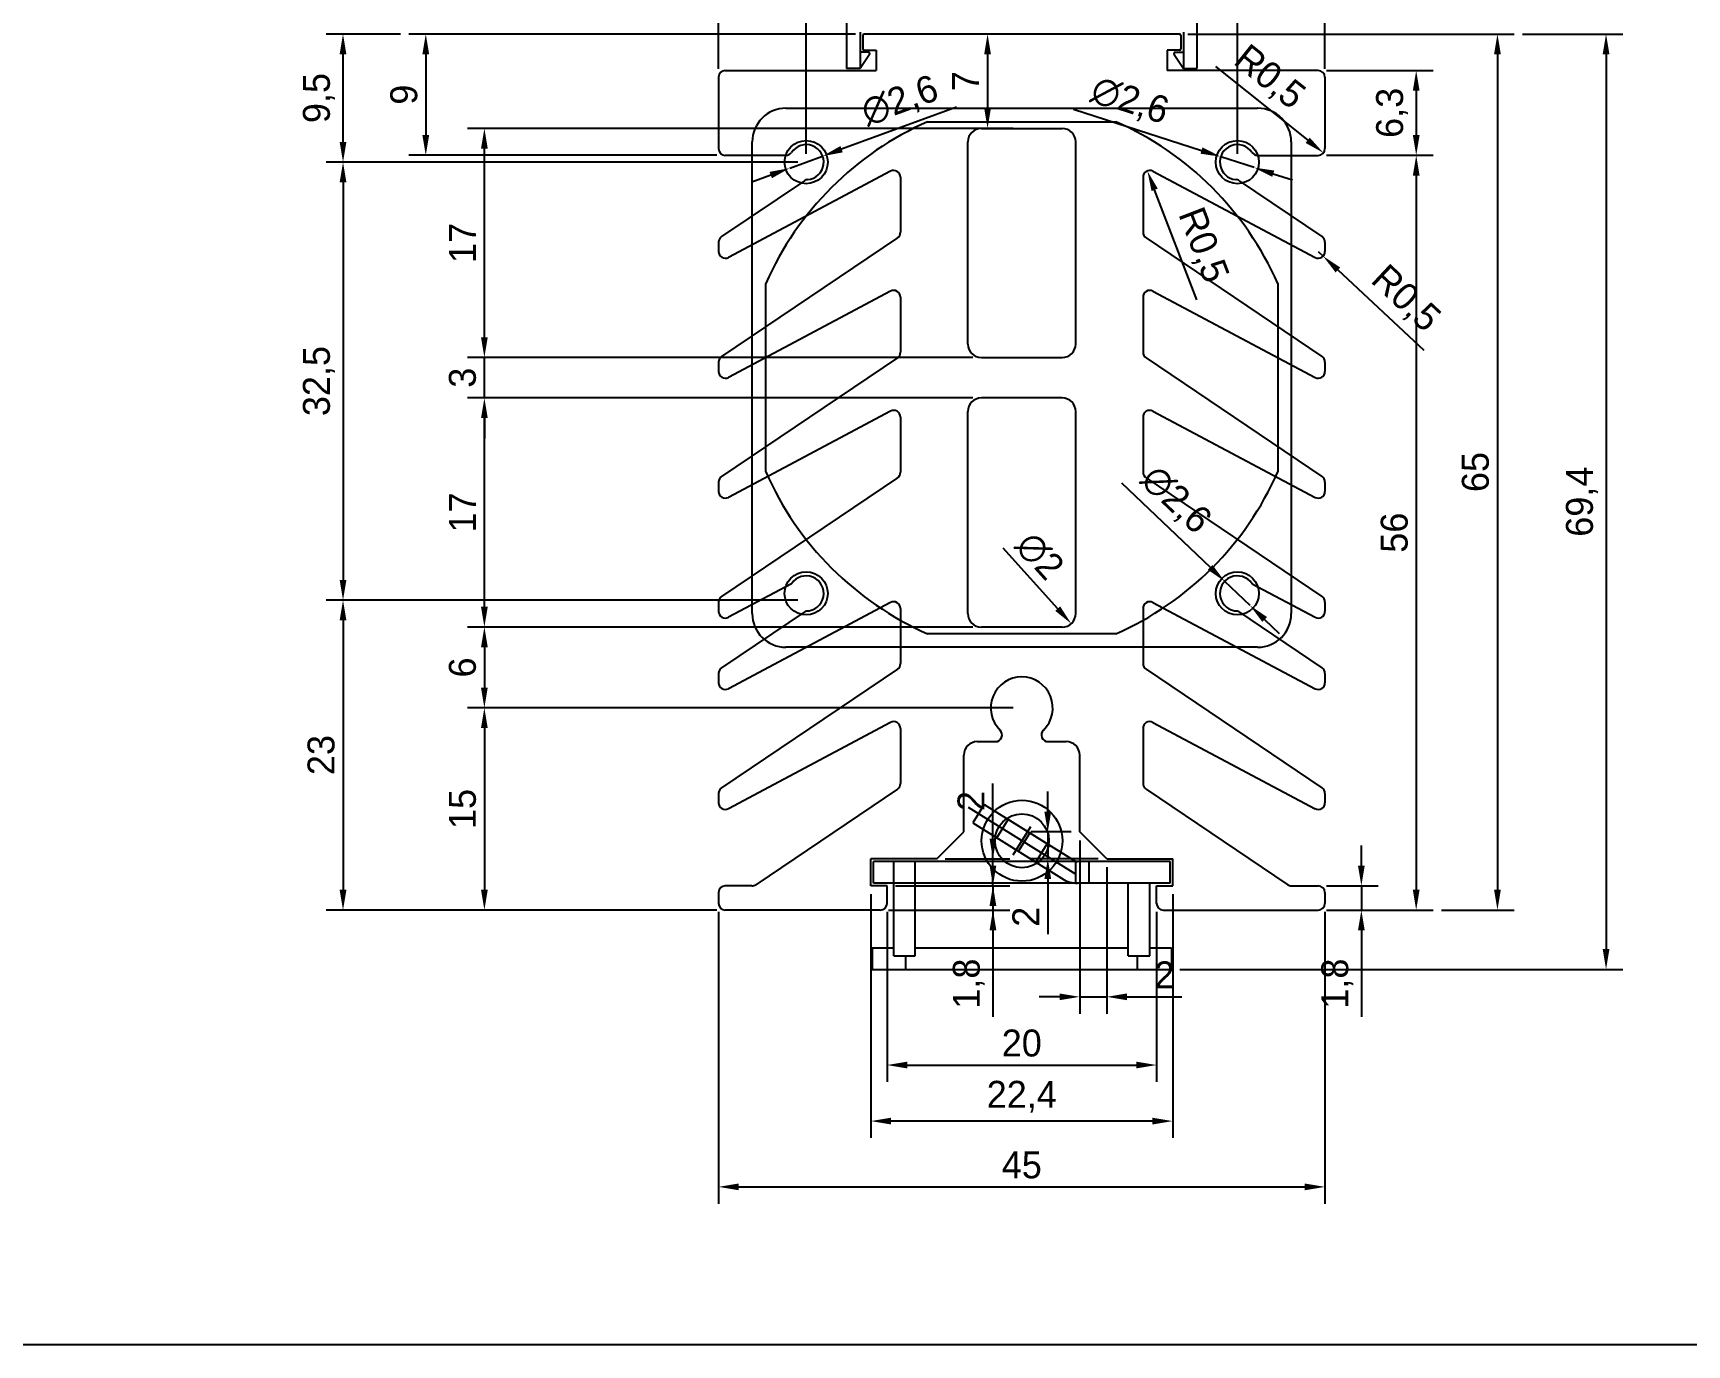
# Model space of a CAD drawing. Header units: millimetres. Extents: x 1406 to 2636, y 2148 to 2456.
# Drawn here: x 2303.5 to 2426.3, y 2147.7 to 2245.1 of the extents above; entities that cross this region are included whole.
import ezdxf

# ---------------------------------------------------------------- set-up
doc = ezdxf.new("R2010")
doc.units = ezdxf.units.MM
doc.linetypes.add('CENTER', pattern=[50.8, 31.75, -6.35, 6.35, -6.35])
for name, color, linetype in [('CASE-하', 7, 'Continuous'), ('DINRAIL', 5, 'Continuous'), ('FAN', 7, 'Continuous'), ('방열판', 7, 'Continuous'), ('스프링', 3, 'Continuous')]:
    doc.layers.add(name, color=color, linetype=linetype)
doc.dimstyles.new('ISO-25', dxfattribs={"dimtxt": 2, "dimasz": 1.5, "dimexe": 1.25, "dimexo": 0.625, "dimtad": 1, "dimtxsty": 'Standard', "dimcen": 2.5, "dimclrd": 6, "dimclre": 6, "dimclrt": 1, "dimazin": 0, "dimtfac": 1, "dimtmove": 0, "dimatfit": 3, "dimfxl": 1, "dimarcsym": 0})

# ---------------------------------------------------------------- blocks, each defined once
blk = doc.blocks.new('*D863')
at = {"color": 6, "lineweight": -2, "transparency": 16777216}
for p, q in [((2378.85, 2187.29), (2378.85, 2188.79)), ((2380.59, 2185.79), (2377.6, 2185.79)), ((2378.85, 2185.79), (2378.85, 2183.79)), ((2382.59, 2183.79), (2377.6, 2183.79)), ((2378.85, 2182.29), (2378.85, 2178.2))]:
    blk.add_line(p, q, dxfattribs=at)
at = {"color": 6, "transparency": 16777216}
for points in [[(2378.6, 2187.29), (2379.1, 2187.29), (2378.85, 2185.79)], [(2378.6, 2182.29), (2379.1, 2182.29), (2378.85, 2183.79)]]:
    blk.add_solid(points, dxfattribs=at)
at = {"layer": 'Defpoints', "color": 0, "transparency": 16777216}
for p in [(2381.22, 2185.79), (2378.85, 2183.79), (2383.22, 2183.79)]:
    blk.add_point(p, dxfattribs=at)
at = {"color": 1, "transparency": 16777216, "insert": (2377.22, 2179.49), "char_height": 2, "attachment_point": 5, "rotation": 90}
blk.add_mtext('2', dxfattribs=at)
blk = doc.blocks.new('*D864')
at = {"color": 6, "lineweight": -2, "transparency": 16777216}
for p, q in [((2399.54, 2235.99), (2407.44, 2235.99)), ((2406.19, 2234.49), (2406.19, 2181.49)), ((2399.54, 2179.99), (2407.44, 2179.99))]:
    blk.add_line(p, q, dxfattribs=at)
at = {"color": 6, "transparency": 16777216}
for points in [[(2405.94, 2234.49), (2406.44, 2234.49), (2406.19, 2235.99)], [(2405.94, 2181.49), (2406.44, 2181.49), (2406.19, 2179.99)]]:
    blk.add_solid(points, dxfattribs=at)
at = {"layer": 'Defpoints', "color": 0, "transparency": 16777216}
for p in [(2398.92, 2235.99), (2398.92, 2179.99), (2406.19, 2179.99)]:
    blk.add_point(p, dxfattribs=at)
at = {"color": 1, "transparency": 16777216, "insert": (2404.57, 2207.99), "char_height": 2, "attachment_point": 5, "rotation": 90}
blk.add_mtext('56', dxfattribs=at)
blk = doc.blocks.new('*D865')
at = {"color": 6, "lineweight": -2, "transparency": 16777216}
for p, q in [((2389.24, 2244.99), (2413.47, 2244.99)), ((2412.22, 2243.49), (2412.22, 2181.49)), ((2408.07, 2179.99), (2413.47, 2179.99))]:
    blk.add_line(p, q, dxfattribs=at)
at = {"color": 6, "transparency": 16777216}
for points in [[(2411.97, 2243.49), (2412.47, 2243.49), (2412.22, 2244.99)], [(2411.97, 2181.49), (2412.47, 2181.49), (2412.22, 2179.99)]]:
    blk.add_solid(points, dxfattribs=at)
at = {"layer": 'Defpoints', "color": 0, "transparency": 16777216}
for p in [(2388.62, 2244.99), (2407.44, 2179.99), (2412.22, 2179.99)]:
    blk.add_point(p, dxfattribs=at)
at = {"color": 1, "transparency": 16777216, "insert": (2410.59, 2212.49), "char_height": 2, "attachment_point": 5, "rotation": 90}
blk.add_mtext('65', dxfattribs=at)
blk = doc.blocks.new('*D866')
at = {"color": 6, "lineweight": -2, "transparency": 16777216}
for p, q in [((2414.09, 2244.99), (2421.53, 2244.99)), ((2420.28, 2243.49), (2420.28, 2177.09)), ((2388.64, 2175.59), (2421.53, 2175.59))]:
    blk.add_line(p, q, dxfattribs=at)
at = {"color": 6, "transparency": 16777216}
for points in [[(2420.03, 2243.49), (2420.53, 2243.49), (2420.28, 2244.99)], [(2420.03, 2177.09), (2420.53, 2177.09), (2420.28, 2175.59)]]:
    blk.add_solid(points, dxfattribs=at)
at = {"layer": 'Defpoints', "color": 0, "transparency": 16777216}
for p in [(2413.47, 2244.99), (2388.02, 2175.59), (2420.28, 2175.59)]:
    blk.add_point(p, dxfattribs=at)
at = {"color": 1, "transparency": 16777216, "insert": (2418.49, 2210.29), "char_height": 2, "attachment_point": 5, "rotation": 90}
blk.add_mtext('69,4', dxfattribs=at)
blk = doc.blocks.new('*D867')
at = {"color": 6, "lineweight": -2, "transparency": 16777216}
for p, q in [((2402.12, 2183.29), (2402.12, 2184.79)), ((2399.54, 2181.79), (2403.37, 2181.79)), ((2402.12, 2181.79), (2402.12, 2179.99)), ((2399.54, 2179.99), (2403.37, 2179.99)), ((2402.12, 2178.49), (2402.12, 2172.07))]:
    blk.add_line(p, q, dxfattribs=at)
at = {"color": 6, "transparency": 16777216}
for points in [[(2401.87, 2183.29), (2402.37, 2183.29), (2402.12, 2181.79)], [(2401.87, 2178.49), (2402.37, 2178.49), (2402.12, 2179.99)]]:
    blk.add_solid(points, dxfattribs=at)
at = {"layer": 'Defpoints', "color": 0, "transparency": 16777216}
for p in [(2398.92, 2181.79), (2398.92, 2179.99), (2402.12, 2179.99)]:
    blk.add_point(p, dxfattribs=at)
at = {"color": 1, "transparency": 16777216, "insert": (2400.33, 2174.53), "char_height": 2, "attachment_point": 5, "rotation": 90}
blk.add_mtext('1,8', dxfattribs=at)
blk = doc.blocks.new('*D868')
at = {"color": 6, "lineweight": -2, "transparency": 16777216}
for p, q in [((2364.59, 2244.99), (2331.44, 2244.99)), ((2332.69, 2243.49), (2332.69, 2237.49)), ((2354.29, 2235.99), (2331.44, 2235.99))]:
    blk.add_line(p, q, dxfattribs=at)
at = {"color": 6, "transparency": 16777216}
for points in [[(2332.44, 2243.49), (2332.94, 2243.49), (2332.69, 2244.99)], [(2332.44, 2237.49), (2332.94, 2237.49), (2332.69, 2235.99)]]:
    blk.add_solid(points, dxfattribs=at)
at = {"layer": 'Defpoints', "color": 0, "transparency": 16777216}
for p in [(2365.22, 2244.99), (2332.69, 2235.99), (2354.92, 2235.99)]:
    blk.add_point(p, dxfattribs=at)
at = {"color": 1, "transparency": 16777216, "insert": (2331.07, 2240.49), "char_height": 2, "attachment_point": 5, "rotation": 90}
blk.add_mtext('9', dxfattribs=at)
blk = doc.blocks.new('*D869')
at = {"color": 6, "lineweight": -2, "transparency": 16777216}
for p, q in [((2330.82, 2244.99), (2325.3, 2244.99)), ((2326.55, 2236.99), (2326.55, 2243.49)), ((2360.29, 2235.49), (2325.3, 2235.49))]:
    blk.add_line(p, q, dxfattribs=at)
at = {"color": 6, "transparency": 16777216}
for points in [[(2326.3, 2243.49), (2326.8, 2243.49), (2326.55, 2244.99)], [(2326.3, 2236.99), (2326.8, 2236.99), (2326.55, 2235.49)]]:
    blk.add_solid(points, dxfattribs=at)
at = {"layer": 'Defpoints', "color": 0, "transparency": 16777216}
for p in [(2326.55, 2244.99), (2331.44, 2244.99), (2360.92, 2235.49)]:
    blk.add_point(p, dxfattribs=at)
at = {"color": 1, "transparency": 16777216, "insert": (2324.76, 2240.24), "char_height": 2, "attachment_point": 5, "rotation": 90}
blk.add_mtext('9,5', dxfattribs=at)
blk = doc.blocks.new('*D870')
at = {"color": 6, "lineweight": -2, "transparency": 16777216}
for p, q in [((2360.29, 2235.49), (2325.3, 2235.49)), ((2326.55, 2233.99), (2326.55, 2204.49)), ((2360.29, 2202.99), (2325.3, 2202.99))]:
    blk.add_line(p, q, dxfattribs=at)
at = {"color": 6, "transparency": 16777216}
for points in [[(2326.3, 2233.99), (2326.8, 2233.99), (2326.55, 2235.49)], [(2326.3, 2204.49), (2326.8, 2204.49), (2326.55, 2202.99)]]:
    blk.add_solid(points, dxfattribs=at)
at = {"layer": 'Defpoints', "color": 0, "transparency": 16777216}
for p in [(2360.92, 2235.49), (2326.55, 2202.99), (2360.92, 2202.99)]:
    blk.add_point(p, dxfattribs=at)
at = {"color": 1, "transparency": 16777216, "insert": (2324.76, 2219.24), "char_height": 2, "attachment_point": 5, "rotation": 90}
blk.add_mtext('32,5', dxfattribs=at)
blk = doc.blocks.new('*D871')
at = {"color": 6, "lineweight": -2, "transparency": 16777216}
for p, q in [((2360.29, 2202.99), (2325.3, 2202.99)), ((2326.55, 2201.49), (2326.55, 2181.49)), ((2354.29, 2179.99), (2325.3, 2179.99))]:
    blk.add_line(p, q, dxfattribs=at)
at = {"color": 6, "transparency": 16777216}
for points in [[(2326.3, 2201.49), (2326.8, 2201.49), (2326.55, 2202.99)], [(2326.3, 2181.49), (2326.8, 2181.49), (2326.55, 2179.99)]]:
    blk.add_solid(points, dxfattribs=at)
at = {"layer": 'Defpoints', "color": 0, "transparency": 16777216}
for p in [(2360.92, 2202.99), (2326.55, 2179.99), (2354.92, 2179.99)]:
    blk.add_point(p, dxfattribs=at)
at = {"color": 1, "transparency": 16777216, "insert": (2324.93, 2191.49), "char_height": 2, "attachment_point": 5, "rotation": 90}
blk.add_mtext('23', dxfattribs=at)
blk = doc.blocks.new('*D872')
at = {"color": 6, "lineweight": -2, "transparency": 16777216}
for p, q in [((2376.29, 2194.99), (2335.79, 2194.99)), ((2337.04, 2193.49), (2337.04, 2181.49)), ((2354.29, 2179.99), (2335.79, 2179.99))]:
    blk.add_line(p, q, dxfattribs=at)
at = {"color": 6, "transparency": 16777216}
for points in [[(2336.79, 2193.49), (2337.29, 2193.49), (2337.04, 2194.99)], [(2336.79, 2181.49), (2337.29, 2181.49), (2337.04, 2179.99)]]:
    blk.add_solid(points, dxfattribs=at)
at = {"layer": 'Defpoints', "color": 0, "transparency": 16777216}
for p in [(2376.92, 2194.99), (2337.04, 2179.99), (2354.92, 2179.99)]:
    blk.add_point(p, dxfattribs=at)
at = {"color": 1, "transparency": 16777216, "insert": (2335.42, 2187.49), "char_height": 2, "attachment_point": 5, "rotation": 90}
blk.add_mtext('15', dxfattribs=at)
blk = doc.blocks.new('*D873')
at = {"color": 6, "lineweight": -2, "transparency": 16777216}
for p, q in [((2373.29, 2200.99), (2335.79, 2200.99)), ((2337.04, 2199.49), (2337.04, 2196.49)), ((2376.29, 2194.99), (2335.79, 2194.99))]:
    blk.add_line(p, q, dxfattribs=at)
at = {"color": 6, "transparency": 16777216}
for points in [[(2336.79, 2199.49), (2337.29, 2199.49), (2337.04, 2200.99)], [(2336.79, 2196.49), (2337.29, 2196.49), (2337.04, 2194.99)]]:
    blk.add_solid(points, dxfattribs=at)
at = {"layer": 'Defpoints', "color": 0, "transparency": 16777216}
for p in [(2373.92, 2200.99), (2337.04, 2194.99), (2376.92, 2194.99)]:
    blk.add_point(p, dxfattribs=at)
at = {"color": 1, "transparency": 16777216, "insert": (2335.42, 2197.99), "char_height": 2, "attachment_point": 5, "rotation": 90}
blk.add_mtext('6', dxfattribs=at)
blk = doc.blocks.new('*D874')
at = {"color": 6, "lineweight": -2, "transparency": 16777216}
for p, q in [((2373.29, 2217.99), (2335.79, 2217.99)), ((2337.04, 2202.49), (2337.04, 2216.49)), ((2373.29, 2200.99), (2335.79, 2200.99))]:
    blk.add_line(p, q, dxfattribs=at)
at = {"color": 6, "transparency": 16777216}
for points in [[(2336.79, 2216.49), (2337.29, 2216.49), (2337.04, 2217.99)], [(2336.79, 2202.49), (2337.29, 2202.49), (2337.04, 2200.99)]]:
    blk.add_solid(points, dxfattribs=at)
at = {"layer": 'Defpoints', "color": 0, "transparency": 16777216}
for p in [(2337.04, 2217.99), (2373.92, 2217.99), (2373.92, 2200.99)]:
    blk.add_point(p, dxfattribs=at)
at = {"color": 1, "transparency": 16777216, "insert": (2335.42, 2209.49), "char_height": 2, "attachment_point": 5, "rotation": 90}
blk.add_mtext('17', dxfattribs=at)
blk = doc.blocks.new('*D875')
at = {"color": 6, "lineweight": -2, "transparency": 16777216}
for p, q in [((2337.04, 2222.49), (2337.04, 2223.99)), ((2373.29, 2220.99), (2335.79, 2220.99)), ((2337.04, 2217.99), (2337.04, 2220.99)), ((2373.29, 2217.99), (2335.79, 2217.99)), ((2337.04, 2216.49), (2337.04, 2214.99))]:
    blk.add_line(p, q, dxfattribs=at)
at = {"color": 6, "transparency": 16777216}
for points in [[(2336.79, 2222.49), (2337.29, 2222.49), (2337.04, 2220.99)], [(2336.79, 2216.49), (2337.29, 2216.49), (2337.04, 2217.99)]]:
    blk.add_solid(points, dxfattribs=at)
at = {"layer": 'Defpoints', "color": 0, "transparency": 16777216}
for p in [(2337.04, 2220.99), (2373.92, 2220.99), (2373.92, 2217.99)]:
    blk.add_point(p, dxfattribs=at)
at = {"color": 1, "transparency": 16777216, "insert": (2335.42, 2219.49), "char_height": 2, "attachment_point": 5, "rotation": 90}
blk.add_mtext('3', dxfattribs=at)
blk = doc.blocks.new('*D876')
at = {"color": 6, "lineweight": -2, "transparency": 16777216}
for p, q in [((2373.29, 2237.99), (2335.79, 2237.99)), ((2337.04, 2222.49), (2337.04, 2236.49)), ((2373.29, 2220.99), (2335.79, 2220.99))]:
    blk.add_line(p, q, dxfattribs=at)
at = {"color": 6, "transparency": 16777216}
for points in [[(2336.79, 2236.49), (2337.29, 2236.49), (2337.04, 2237.99)], [(2336.79, 2222.49), (2337.29, 2222.49), (2337.04, 2220.99)]]:
    blk.add_solid(points, dxfattribs=at)
at = {"layer": 'Defpoints', "color": 0, "transparency": 16777216}
for p in [(2337.04, 2237.99), (2373.92, 2237.99), (2373.92, 2220.99)]:
    blk.add_point(p, dxfattribs=at)
at = {"color": 1, "transparency": 16777216, "insert": (2335.42, 2229.49), "char_height": 2, "attachment_point": 5, "rotation": 90}
blk.add_mtext('17', dxfattribs=at)
blk = doc.blocks.new('*D877')
at = {"color": 6, "lineweight": -2, "transparency": 16777216}
for p, q in [((2399.54, 2242.29), (2407.44, 2242.29)), ((2406.19, 2240.79), (2406.19, 2237.49)), ((2399.54, 2235.99), (2407.44, 2235.99))]:
    blk.add_line(p, q, dxfattribs=at)
at = {"color": 6, "transparency": 16777216}
for points in [[(2405.94, 2240.79), (2406.44, 2240.79), (2406.19, 2242.29)], [(2405.94, 2237.49), (2406.44, 2237.49), (2406.19, 2235.99)]]:
    blk.add_solid(points, dxfattribs=at)
at = {"layer": 'Defpoints', "color": 0, "transparency": 16777216}
for p in [(2398.92, 2242.29), (2398.92, 2235.99), (2406.19, 2235.99)]:
    blk.add_point(p, dxfattribs=at)
at = {"color": 1, "transparency": 16777216, "insert": (2404.4, 2239.14), "char_height": 2, "attachment_point": 5, "rotation": 90}
blk.add_mtext('6,3', dxfattribs=at)
blk = doc.blocks.new('*D878')
at = {"color": 6, "lineweight": -2, "transparency": 16777216}
for p, q in [((2381.22, 2185.16), (2381.22, 2172.3)), ((2383.22, 2183.16), (2383.22, 2172.3)), ((2379.72, 2173.55), (2378.22, 2173.55)), ((2381.22, 2173.55), (2383.22, 2173.55)), ((2384.72, 2173.55), (2388.8, 2173.55))]:
    blk.add_line(p, q, dxfattribs=at)
at = {"color": 6, "transparency": 16777216}
for points in [[(2379.72, 2173.8), (2379.72, 2173.3), (2381.22, 2173.55)], [(2384.72, 2173.8), (2384.72, 2173.3), (2383.22, 2173.55)]]:
    blk.add_solid(points, dxfattribs=at)
at = {"layer": 'Defpoints', "color": 0, "transparency": 16777216}
for p in [(2381.22, 2185.79), (2383.22, 2183.79), (2381.22, 2173.55)]:
    blk.add_point(p, dxfattribs=at)
at = {"color": 1, "transparency": 16777216, "insert": (2387.51, 2175.18), "char_height": 2, "attachment_point": 5}
blk.add_mtext('2', dxfattribs=at)
blk = doc.blocks.new('*D879')
at = {"color": 6, "lineweight": -2, "transparency": 16777216}
for p, q in [((2374.78, 2185.29), (2374.78, 2189.37)), ((2371.24, 2183.79), (2376.03, 2183.79)), ((2374.78, 2181.79), (2374.78, 2183.79)), ((2367.54, 2181.79), (2376.03, 2181.79)), ((2374.78, 2180.29), (2374.78, 2178.79))]:
    blk.add_line(p, q, dxfattribs=at)
at = {"color": 6, "transparency": 16777216}
for points in [[(2374.53, 2185.29), (2375.03, 2185.29), (2374.78, 2183.79)], [(2374.53, 2180.29), (2375.03, 2180.29), (2374.78, 2181.79)]]:
    blk.add_solid(points, dxfattribs=at)
at = {"layer": 'Defpoints', "color": 0, "transparency": 16777216}
for p in [(2370.62, 2183.79), (2374.78, 2183.79), (2366.92, 2181.79)]:
    blk.add_point(p, dxfattribs=at)
at = {"color": 1, "transparency": 16777216, "insert": (2373.15, 2188.08), "char_height": 2, "attachment_point": 5, "rotation": 90}
blk.add_mtext('2', dxfattribs=at)
blk = doc.blocks.new('*D880')
at = {"color": 6, "lineweight": -2, "transparency": 16777216}
for p, q in [((2374.78, 2183.29), (2374.78, 2184.79)), ((2367.54, 2181.79), (2376.03, 2181.79)), ((2374.78, 2181.79), (2374.78, 2179.99)), ((2367.04, 2179.99), (2376.03, 2179.99)), ((2374.78, 2178.49), (2374.78, 2172.07))]:
    blk.add_line(p, q, dxfattribs=at)
at = {"color": 6, "transparency": 16777216}
for points in [[(2374.53, 2183.29), (2375.03, 2183.29), (2374.78, 2181.79)], [(2374.53, 2178.49), (2375.03, 2178.49), (2374.78, 2179.99)]]:
    blk.add_solid(points, dxfattribs=at)
at = {"layer": 'Defpoints', "color": 0, "transparency": 16777216}
for p in [(2366.92, 2181.79), (2366.42, 2179.99), (2374.78, 2179.99)]:
    blk.add_point(p, dxfattribs=at)
at = {"color": 1, "transparency": 16777216, "insert": (2372.99, 2174.53), "char_height": 2, "attachment_point": 5, "rotation": 90}
blk.add_mtext('1,8', dxfattribs=at)
blk = doc.blocks.new('*D881')
at = {"color": 6, "lineweight": -2, "transparency": 16777216}
for p, q in [((2366.92, 2179.86), (2366.92, 2167.24)), ((2386.92, 2179.86), (2386.92, 2167.24)), ((2368.42, 2168.49), (2385.42, 2168.49))]:
    blk.add_line(p, q, dxfattribs=at)
at = {"color": 6, "transparency": 16777216}
for points in [[(2368.42, 2168.74), (2368.42, 2168.24), (2366.92, 2168.49)], [(2385.42, 2168.74), (2385.42, 2168.24), (2386.92, 2168.49)]]:
    blk.add_solid(points, dxfattribs=at)
at = {"layer": 'Defpoints', "color": 0, "transparency": 16777216}
for p in [(2366.92, 2180.49), (2386.92, 2180.49), (2386.92, 2168.49)]:
    blk.add_point(p, dxfattribs=at)
at = {"color": 1, "transparency": 16777216, "insert": (2376.92, 2170.11), "char_height": 2, "attachment_point": 5}
blk.add_mtext('20', dxfattribs=at)
blk = doc.blocks.new('*D882')
at = {"color": 6, "lineweight": -2, "transparency": 16777216}
for p, q in [((2365.72, 2181.16), (2365.72, 2163.08)), ((2388.12, 2181.16), (2388.12, 2163.08)), ((2386.62, 2164.33), (2367.22, 2164.33))]:
    blk.add_line(p, q, dxfattribs=at)
at = {"color": 6, "transparency": 16777216}
for points in [[(2367.22, 2164.58), (2367.22, 2164.08), (2365.72, 2164.33)], [(2386.62, 2164.58), (2386.62, 2164.08), (2388.12, 2164.33)]]:
    blk.add_solid(points, dxfattribs=at)
at = {"layer": 'Defpoints', "color": 0, "transparency": 16777216}
for p in [(2365.72, 2181.79), (2388.12, 2181.79), (2365.72, 2164.33)]:
    blk.add_point(p, dxfattribs=at)
at = {"color": 1, "transparency": 16777216, "insert": (2376.92, 2166.13), "char_height": 2, "attachment_point": 5}
blk.add_mtext('22,4', dxfattribs=at)
blk = doc.blocks.new('*D883')
at = {"color": 6, "lineweight": -2, "transparency": 16777216}
for p, q in [((2354.42, 2179.86), (2354.42, 2158.2)), ((2399.42, 2179.86), (2399.42, 2158.2)), ((2355.92, 2159.45), (2397.92, 2159.45))]:
    blk.add_line(p, q, dxfattribs=at)
at = {"color": 6, "transparency": 16777216}
for points in [[(2355.92, 2159.7), (2355.92, 2159.2), (2354.42, 2159.45)], [(2397.92, 2159.7), (2397.92, 2159.2), (2399.42, 2159.45)]]:
    blk.add_solid(points, dxfattribs=at)
at = {"layer": 'Defpoints', "color": 0, "transparency": 16777216}
for p in [(2354.42, 2180.49), (2399.42, 2180.49), (2399.42, 2159.45)]:
    blk.add_point(p, dxfattribs=at)
at = {"color": 1, "transparency": 16777216, "insert": (2376.92, 2161.07), "char_height": 2, "attachment_point": 5}
blk.add_mtext('45', dxfattribs=at)
blk = doc.blocks.new('*D884')
at = {"color": 6, "lineweight": -2, "transparency": 16777216}
blk.add_line((2375.51, 2206.87), (2379.58, 2202.36), dxfattribs=at)
at = {"color": 6, "transparency": 16777216}
blk.add_solid([(2379.77, 2202.52), (2379.4, 2202.19), (2380.59, 2201.24)], dxfattribs=at)
at = {"layer": 'Defpoints', "color": 0, "transparency": 16777216}
for p in [(2379.25, 2202.73), (2380.59, 2201.24)]:
    blk.add_point(p, dxfattribs=at)
at = {"color": 1, "transparency": 16777216, "insert": (2378.25, 2206.26), "char_height": 2, "attachment_point": 5, "rotation": 312.0928}
blk.add_mtext('∅2', dxfattribs=at)
blk = doc.blocks.new('*D887')
at = {"color": 6, "lineweight": -2, "transparency": 16777216}
for p, q in [((2372.08, 2239.57), (2363.55, 2236.45)), ((2359.7, 2235.04), (2362.14, 2235.93)), ((2358.29, 2234.52), (2356.88, 2234.01))]:
    blk.add_line(p, q, dxfattribs=at)
at = {"color": 6, "transparency": 16777216}
for points in [[(2363.46, 2236.68), (2363.64, 2236.21), (2362.14, 2235.93)], [(2358.2, 2234.76), (2358.38, 2234.29), (2359.7, 2235.04)]]:
    blk.add_solid(points, dxfattribs=at)
at = {"layer": 'Defpoints', "color": 0, "transparency": 16777216}
for p in [(2359.7, 2235.04), (2362.14, 2235.93)]:
    blk.add_point(p, dxfattribs=at)
at = {"color": 1, "transparency": 16777216, "insert": (2367.9, 2239.95), "char_height": 2, "attachment_point": 5, "rotation": 20.0829}
blk.add_mtext('∅2,6', dxfattribs=at)
blk = doc.blocks.new('*D888')
at = {"color": 6, "lineweight": -2, "transparency": 16777216}
for p, q in [((2380.76, 2239.42), (2390.26, 2236.35)), ((2394.16, 2235.08), (2391.68, 2235.89)), ((2395.58, 2234.62), (2397.01, 2234.16))]:
    blk.add_line(p, q, dxfattribs=at)
at = {"color": 6, "transparency": 16777216}
for points in [[(2390.33, 2236.58), (2390.18, 2236.11), (2391.68, 2235.89)], [(2395.66, 2234.86), (2395.51, 2234.39), (2394.16, 2235.08)]]:
    blk.add_solid(points, dxfattribs=at)
at = {"layer": 'Defpoints', "color": 0, "transparency": 16777216}
for p in [(2391.68, 2235.89), (2394.16, 2235.08)]:
    blk.add_point(p, dxfattribs=at)
at = {"color": 1, "transparency": 16777216, "insert": (2384.92, 2239.96), "char_height": 2, "attachment_point": 5, "rotation": 342.0716}
blk.add_mtext('∅2,6', dxfattribs=at)
blk = doc.blocks.new('*D889')
at = {"color": 6, "lineweight": -2, "transparency": 16777216}
blk.add_line((2391.3, 2242.57), (2398.14, 2237.11), dxfattribs=at)
at = {"color": 6, "transparency": 16777216}
blk.add_solid([(2398.29, 2237.3), (2397.98, 2236.91), (2399.31, 2236.17)], dxfattribs=at)
at = {"layer": 'Defpoints', "color": 0, "transparency": 16777216}
for p in [(2398.92, 2236.49), (2399.31, 2236.17)]:
    blk.add_point(p, dxfattribs=at)
at = {"color": 1, "transparency": 16777216, "insert": (2395.25, 2241.71), "char_height": 2, "attachment_point": 5, "rotation": 321.4093}
blk.add_mtext('R0,5', dxfattribs=at)
blk = doc.blocks.new('*D890')
at = {"color": 6, "lineweight": -2, "transparency": 16777216}
blk.add_line((2389.92, 2225.27), (2386.78, 2233.43), dxfattribs=at)
at = {"color": 6, "transparency": 16777216}
blk.add_solid([(2387.01, 2233.52), (2386.55, 2233.34), (2386.24, 2234.83)], dxfattribs=at)
at = {"layer": 'Defpoints', "color": 0, "transparency": 16777216}
for p in [(2386.24, 2234.83), (2386.42, 2234.37)]:
    blk.add_point(p, dxfattribs=at)
at = {"color": 1, "transparency": 16777216, "insert": (2390.29, 2229.29), "char_height": 2, "attachment_point": 5, "rotation": 291.0425}
blk.add_mtext('R0,5', dxfattribs=at)
blk = doc.blocks.new('*D891')
at = {"color": 6, "lineweight": -2, "transparency": 16777216}
for p, q in [((2398.92, 2228.85), (2399.28, 2228.51)), ((2406.77, 2221.51), (2400.38, 2227.49))]:
    blk.add_line(p, q, dxfattribs=at)
at = {"color": 6, "transparency": 16777216}
blk.add_solid([(2400.55, 2227.67), (2400.21, 2227.3), (2399.28, 2228.51)], dxfattribs=at)
at = {"layer": 'Defpoints', "color": 0, "transparency": 16777216}
for p in [(2398.92, 2228.85), (2399.28, 2228.51)]:
    blk.add_point(p, dxfattribs=at)
at = {"color": 1, "transparency": 16777216, "insert": (2405.35, 2225.29), "char_height": 2, "attachment_point": 5, "rotation": 316.8798}
blk.add_mtext('R0,5', dxfattribs=at)
blk = doc.blocks.new('*D892')
at = {"color": 6, "lineweight": -2, "transparency": 16777216}
for p, q in [((2384.33, 2211.7), (2390.9, 2205.42)), ((2393.86, 2202.59), (2391.98, 2204.38)), ((2394.94, 2201.55), (2396.03, 2200.51))]:
    blk.add_line(p, q, dxfattribs=at)
at = {"color": 6, "transparency": 16777216}
for points in [[(2391.07, 2205.6), (2390.72, 2205.24), (2391.98, 2204.38)], [(2395.12, 2201.73), (2394.77, 2201.37), (2393.86, 2202.59)]]:
    blk.add_solid(points, dxfattribs=at)
at = {"layer": 'Defpoints', "color": 0, "transparency": 16777216}
for p in [(2391.98, 2204.38), (2393.86, 2202.59)]:
    blk.add_point(p, dxfattribs=at)
at = {"color": 1, "transparency": 16777216, "insert": (2388.31, 2210.37), "char_height": 2, "attachment_point": 5, "rotation": 316.2724}
blk.add_mtext('∅2,6', dxfattribs=at)
blk = doc.blocks.new('*D886')
at = {"color": 6, "lineweight": -2, "transparency": 16777216}
for p, q in [((2376.29, 2244.99), (2373.13, 2244.99)), ((2374.38, 2243.49), (2374.38, 2239.49)), ((2376.29, 2237.99), (2373.13, 2237.99))]:
    blk.add_line(p, q, dxfattribs=at)
at = {"color": 6, "transparency": 16777216}
for points in [[(2374.13, 2243.49), (2374.63, 2243.49), (2374.38, 2244.99)], [(2374.13, 2239.49), (2374.63, 2239.49), (2374.38, 2237.99)]]:
    blk.add_solid(points, dxfattribs=at)
at = {"layer": 'Defpoints', "color": 0, "transparency": 16777216}
for p in [(2376.92, 2244.99), (2374.38, 2237.99), (2376.92, 2237.99)]:
    blk.add_point(p, dxfattribs=at)
at = {"color": 1, "transparency": 16777216, "insert": (2372.75, 2241.49), "char_height": 2, "attachment_point": 5, "rotation": 90}
blk.add_mtext('7', dxfattribs=at)
blk = doc.blocks.new('*D914')
at = {"color": 6, "lineweight": -2, "transparency": 16777216}
for p, q in [((2354.42, 2242.41), (2354.42, 2315.94)), ((2399.42, 2242.41), (2399.42, 2315.94)), ((2355.92, 2314.69), (2397.92, 2314.69))]:
    blk.add_line(p, q, dxfattribs=at)
at = {"color": 6, "transparency": 16777216}
for points in [[(2355.92, 2314.94), (2355.92, 2314.44), (2354.42, 2314.69)], [(2397.92, 2314.94), (2397.92, 2314.44), (2399.42, 2314.69)]]:
    blk.add_solid(points, dxfattribs=at)
at = {"layer": 'Defpoints', "color": 0, "transparency": 16777216}
for p in [(2399.42, 2314.69), (2354.42, 2241.79), (2399.42, 2241.79)]:
    blk.add_point(p, dxfattribs=at)
at = {"color": 1, "transparency": 16777216, "insert": (2376.92, 2316.32), "char_height": 2, "attachment_point": 5}
blk.add_mtext('45', dxfattribs=at)
blk = doc.blocks.new('*D915')
at = {"color": 6, "lineweight": -2, "transparency": 16777216}
for p, q in [((2360.92, 2236.11), (2360.92, 2311.3)), ((2392.92, 2236.11), (2392.92, 2311.3)), ((2391.42, 2310.05), (2362.42, 2310.05))]:
    blk.add_line(p, q, dxfattribs=at)
at = {"color": 6, "transparency": 16777216}
for points in [[(2362.42, 2310.3), (2362.42, 2309.8), (2360.92, 2310.05)], [(2391.42, 2310.3), (2391.42, 2309.8), (2392.92, 2310.05)]]:
    blk.add_solid(points, dxfattribs=at)
at = {"layer": 'Defpoints', "color": 0, "transparency": 16777216}
for p in [(2360.92, 2310.05), (2360.92, 2235.49), (2392.92, 2235.49)]:
    blk.add_point(p, dxfattribs=at)
at = {"color": 1, "transparency": 16777216, "insert": (2376.92, 2311.67), "char_height": 2, "attachment_point": 5}
blk.add_mtext('32', dxfattribs=at)

msp = doc.modelspace()

# ---------------------------------------------------------------- linework, layer by layer
at = {"color": 1, "ltscale": 10}
msp.add_line((2635.997, 2147.723), (1406.218, 2147.723), dxfattribs=at)
at = {"layer": 'CASE-하', "color": 5, "ltscale": 10}
for p, q in [((2363.92, 2267.135), (2363.92, 2242.435)), ((2389.92, 2267.135), (2389.92, 2242.435)), ((2364.92, 2245.135), (2364.92, 2242.435)), ((2388.92, 2245.135), (2388.92, 2242.435)), ((2365.616, 2243.48), (2364.92, 2242.435)), ((2388.223, 2243.48), (2388.92, 2242.435))]:
    msp.add_line(p, q, dxfattribs=at)
at = {"layer": 'CASE-하', "color": 5}
for p, q in [((2365.533, 2243.635), (2364.92, 2243.635)), ((2388.307, 2243.635), (2388.92, 2243.635)), ((2364.92, 2242.435), (2363.92, 2242.435)), ((2388.92, 2242.435), (2389.92, 2242.435))]:
    msp.add_line(p, q, dxfattribs=at)
at = {"layer": 'CASE-하', "color": 5, "ltscale": 10}
for centre, start, end in [((2365.533, 2243.535), 326.30993, 90), ((2388.307, 2243.535), 90, 213.69007)]:
    msp.add_arc(centre, 0.1, start, end, dxfattribs=at)
at = {"layer": 'DINRAIL', "color": 1, "linetype": 'CENTER'}
for p, q in [((2372.948, 2187.623), (2380.92, 2182.642)), ((2376.273, 2184.075), (2377.595, 2186.19))]:
    msp.add_line(p, q, dxfattribs=at)
at = {"layer": 'DINRAIL'}
for p, q in [((2374.135, 2187.824), (2373.287, 2186.468)), ((2374.135, 2187.824), (2380.92, 2183.585)), ((2373.287, 2186.468), (2380.461, 2181.985)), ((2378.884, 2184.857), (2375.831, 2186.765)), ((2376.68, 2184.348), (2377.527, 2185.705)), ((2365.92, 2181.985), (2365.92, 2183.585)), ((2387.92, 2183.585), (2365.92, 2183.585)), ((2367.42, 2176.585), (2367.42, 2183.585)), ((2369.02, 2176.585), (2369.02, 2183.585)), ((2387.92, 2181.985), (2387.92, 2183.585)), ((2387.92, 2181.985), (2365.92, 2181.985)), ((2384.82, 2176.585), (2384.82, 2181.985)), ((2386.42, 2176.585), (2386.42, 2181.985)), ((2365.82, 2177.185), (2367.42, 2177.185)), ((2365.82, 2177.185), (2365.82, 2175.585)), ((2367.42, 2176.585), (2369.02, 2176.585)), ((2368.321, 2175.585), (2368.321, 2176.585)), ((2369.02, 2177.185), (2384.82, 2177.185)), ((2384.82, 2176.585), (2386.42, 2176.585)), ((2385.518, 2175.585), (2385.518, 2176.585)), ((2386.42, 2177.185), (2388.019, 2177.185)), ((2388.019, 2177.185), (2388.019, 2175.585)), ((2365.82, 2175.585), (2388.019, 2175.585))]:
    msp.add_line(p, q, dxfattribs=at)
at = {"layer": 'DINRAIL', "color": 4}
for p, q in [((2375.07, 2185.354), (2375.918, 2186.71)), ((2377.952, 2183.553), (2378.8, 2184.91)), ((2381.92, 2181.985), (2381.92, 2183.585))]:
    msp.add_line(p, q, dxfattribs=at)
at = {"layer": 'DINRAIL', "color": 1}
msp.add_line((2380.92, 2181.985), (2380.92, 2183.585), dxfattribs=at)
at = {"layer": 'DINRAIL'}
for radius in [0.5, 2.1]:
    msp.add_arc((2381.063, 2184.085), radius, 238, 270, dxfattribs=at)
at = {"layer": 'FAN', "color": 5, "linetype": 'Continuous'}
for p, q in [((2359.42, 2239.485), (2394.42, 2239.485)), ((2369.933, 2238.485), (2383.906, 2238.485)), ((2356.92, 2201.985), (2356.92, 2236.985)), ((2396.92, 2236.985), (2396.92, 2201.985)), ((2357.92, 2212.498), (2357.92, 2226.472)), ((2395.92, 2226.472), (2395.92, 2212.498)), ((2394.42, 2199.485), (2359.42, 2199.485)), ((2383.907, 2200.485), (2369.933, 2200.485))]:
    msp.add_line(p, q, dxfattribs=at)
at = {"layer": 'FAN', "color": 5, "ltscale": 10}
for centre in [(2360.92, 2235.485), (2392.92, 2235.485), (2360.92, 2203.485), (2392.92, 2203.485)]:
    msp.add_circle(centre, 1.6, dxfattribs=at)
at = {"layer": 'FAN', "color": 5, "linetype": 'Continuous'}
for centre, start, end in [((2359.42, 2236.985), 90, 180), ((2394.42, 2236.985), 0, 90), ((2359.42, 2201.985), 180, 270), ((2394.42, 2201.985), 270, 0)]:
    msp.add_arc(centre, 2.5, start, end, dxfattribs=at)
at = {"layer": 'FAN', "color": 5}
for centre, start, end in [((2379.42, 2216.985), 113.80927, 156.19062), ((2374.42, 2216.985), 23.80938, 66.19073), ((2379.42, 2221.985), 203.80938, 246.19062), ((2374.42, 2221.985), 293.80938, 336.19062)]:
    msp.add_arc(centre, 23.5, start, end, dxfattribs=at)
at = {"layer": '방열판'}
for p, q in [((2365.12, 2244.885), (2365.12, 2243.885)), ((2388.62, 2244.985), (2365.22, 2244.985)), ((2388.72, 2244.885), (2388.72, 2243.885)), ((2365.22, 2243.785), (2366.12, 2243.785)), ((2366.12, 2243.785), (2366.12, 2242.285)), ((2388.62, 2243.785), (2387.72, 2243.785)), ((2387.72, 2243.785), (2387.72, 2242.285)), ((2354.42, 2241.785), (2354.42, 2236.485)), ((2354.92, 2242.285), (2366.12, 2242.285)), ((2398.92, 2242.285), (2387.72, 2242.285)), ((2399.42, 2241.785), (2399.42, 2236.485)), ((2373.92, 2237.985), (2379.92, 2237.985)), ((2372.92, 2221.985), (2372.92, 2236.985)), ((2380.92, 2221.985), (2380.92, 2236.985)), ((2359.423, 2235.985), (2354.92, 2235.985)), ((2394.416, 2235.985), (2398.92, 2235.985)), ((2360.791, 2234.106), (2354.64, 2229.957)), ((2367.185, 2234.809), (2355.154, 2228.412)), ((2367.92, 2234.368), (2367.92, 2230.28)), ((2385.92, 2234.368), (2385.92, 2230.28)), ((2386.654, 2234.809), (2398.685, 2228.412)), ((2393.049, 2234.106), (2399.199, 2229.957)), ((2354.42, 2229.543), (2354.42, 2228.854)), ((2367.699, 2229.866), (2354.64, 2221.057)), ((2386.14, 2229.866), (2399.199, 2221.057)), ((2399.42, 2229.543), (2399.42, 2228.854)), ((2367.185, 2225.909), (2355.154, 2219.512)), ((2367.92, 2225.468), (2367.92, 2221.38)), ((2385.92, 2225.468), (2385.92, 2221.38)), ((2386.654, 2225.909), (2398.685, 2219.512)), ((2354.42, 2220.643), (2354.42, 2219.954)), ((2367.699, 2220.966), (2354.64, 2212.157)), ((2373.92, 2220.985), (2379.92, 2220.985)), ((2386.14, 2220.966), (2399.199, 2212.157)), ((2399.42, 2220.643), (2399.42, 2219.954)), ((2379.92, 2217.985), (2373.92, 2217.985)), ((2367.185, 2217.009), (2355.154, 2210.612)), ((2367.92, 2216.568), (2367.92, 2212.48)), ((2372.92, 2201.985), (2372.92, 2216.985)), ((2380.92, 2201.985), (2380.92, 2216.985)), ((2385.92, 2216.568), (2385.92, 2212.48)), ((2386.654, 2217.009), (2398.685, 2210.612)), ((2354.42, 2211.743), (2354.42, 2211.054)), ((2367.699, 2212.066), (2354.64, 2203.257)), ((2386.14, 2212.066), (2399.199, 2203.257)), ((2399.42, 2211.743), (2399.42, 2211.054)), ((2359.834, 2204.201), (2355.154, 2201.712)), ((2394.005, 2204.201), (2398.685, 2201.712)), ((2354.42, 2202.843), (2354.42, 2202.154)), ((2360.908, 2202.185), (2354.64, 2197.957)), ((2367.185, 2202.809), (2355.154, 2196.412)), ((2367.92, 2202.368), (2367.92, 2198.28)), ((2385.92, 2202.368), (2385.92, 2198.28)), ((2386.654, 2202.809), (2398.685, 2196.412)), ((2392.931, 2202.185), (2399.199, 2197.957)), ((2399.42, 2202.843), (2399.42, 2202.154)), ((2379.92, 2200.985), (2373.92, 2200.985)), ((2354.42, 2197.543), (2354.42, 2196.854)), ((2367.699, 2197.866), (2354.64, 2189.057)), ((2386.14, 2197.866), (2399.199, 2189.057)), ((2399.42, 2197.543), (2399.42, 2196.854)), ((2367.185, 2193.909), (2355.154, 2187.512)), ((2367.92, 2193.468), (2367.92, 2189.38)), ((2385.92, 2193.468), (2385.92, 2189.38)), ((2386.654, 2193.909), (2398.685, 2187.512)), ((2373.62, 2192.485), (2374.96, 2192.485)), ((2378.879, 2192.485), (2380.22, 2192.485)), ((2372.62, 2185.785), (2372.62, 2191.485)), ((2381.22, 2185.785), (2381.22, 2191.485)), ((2354.42, 2188.643), (2354.42, 2187.954)), ((2367.699, 2188.966), (2357.18, 2181.871)), ((2386.14, 2188.966), (2396.659, 2181.871)), ((2399.42, 2188.643), (2399.42, 2187.954)), ((2370.62, 2183.785), (2372.62, 2185.785)), ((2383.22, 2183.785), (2381.22, 2185.785)), ((2370.62, 2183.785), (2365.72, 2183.785)), ((2365.72, 2181.785), (2365.72, 2183.785)), ((2383.22, 2183.785), (2388.12, 2183.785)), ((2388.12, 2181.785), (2388.12, 2183.785)), ((2354.42, 2181.285), (2354.42, 2180.485)), ((2356.9, 2181.785), (2354.92, 2181.785)), ((2366.92, 2181.785), (2365.72, 2181.785)), ((2366.92, 2180.485), (2366.92, 2181.785)), ((2386.92, 2181.785), (2388.12, 2181.785)), ((2386.92, 2180.485), (2386.92, 2181.785)), ((2396.939, 2181.785), (2398.92, 2181.785)), ((2399.42, 2181.285), (2399.42, 2180.485)), ((2366.42, 2179.985), (2354.92, 2179.985)), ((2387.42, 2179.985), (2398.92, 2179.985))]:
    msp.add_line(p, q, dxfattribs=at)
for centre, radius, start, end in [((2365.22, 2244.885), 0.1, 90, 180), ((2388.62, 2244.885), 0.1, 0, 90), ((2365.22, 2243.885), 0.1, 180, 270), ((2388.62, 2243.885), 0.1, 270, 0), ((2354.92, 2241.785), 0.5, 90, 180), ((2398.92, 2241.785), 0.5, 0, 90), ((2373.92, 2236.985), 1, 90, 180), ((2379.92, 2236.985), 1, 0, 90), ((2354.92, 2236.485), 0.5, 180, 270), ((2359.423, 2236.485), 0.5, 270, 326.25101), ((2360.92, 2235.485), 1.3, 274.79803, 146.25101), ((2392.92, 2235.485), 1.3, 33.74899, 265.20197), ((2394.416, 2236.485), 0.5, 213.74899, 270), ((2398.92, 2236.485), 0.5, 270, 0), ((2361.07, 2233.691), 0.5, 94.79803, 124), ((2367.42, 2234.368), 0.5, 360, 118), ((2386.42, 2234.368), 0.5, 62, 180), ((2392.769, 2233.691), 0.5, 56, 85.20197), ((2367.42, 2230.28), 0.5, 304, 360), ((2386.42, 2230.28), 0.5, 180, 236), ((2354.92, 2229.543), 0.5, 124, 180), ((2354.92, 2228.854), 0.5, 180, 298), ((2398.92, 2228.854), 0.5, 242, 0), ((2398.92, 2229.543), 0.5, 0, 56), ((2367.42, 2225.468), 0.5, 360, 118), ((2386.42, 2225.468), 0.5, 62, 180), ((2373.92, 2221.985), 1, 180, 270), ((2379.92, 2221.985), 1, 270, 0), ((2354.92, 2220.643), 0.5, 124, 180), ((2367.42, 2221.38), 0.5, 304, 360), ((2386.42, 2221.38), 0.5, 180, 236), ((2398.92, 2220.643), 0.5, 0, 56), ((2354.92, 2219.954), 0.5, 180, 298), ((2398.92, 2219.954), 0.5, 242, 0), ((2373.92, 2216.985), 1, 90, 180), ((2379.92, 2216.985), 1, 0, 90), ((2367.42, 2216.568), 0.5, 360, 118), ((2386.42, 2216.568), 0.5, 62, 180), ((2354.92, 2211.743), 0.5, 124, 180), ((2367.42, 2212.48), 0.5, 304, 360), ((2386.42, 2212.48), 0.5, 180, 236), ((2398.92, 2211.743), 0.5, 0, 56), ((2354.92, 2211.054), 0.5, 180, 298), ((2398.92, 2211.054), 0.5, 242, 0), ((2360.92, 2203.485), 1.3, 269.48953, 146.60336), ((2392.92, 2203.485), 1.3, 33.39664, 270.51047), ((2354.92, 2202.843), 0.5, 124, 180), ((2398.92, 2202.843), 0.5, 0, 56), ((2354.92, 2202.154), 0.5, 180, 298), ((2367.42, 2202.368), 0.5, 0, 118), ((2373.92, 2201.985), 1, 180, 270), ((2379.92, 2201.985), 1, 270, 0), ((2386.42, 2202.368), 0.5, 62, 180), ((2398.92, 2202.154), 0.5, 242, 0), ((2367.42, 2198.28), 0.5, 304, 0), ((2386.42, 2198.28), 0.5, 180, 236), ((2354.92, 2197.543), 0.5, 124, 180), ((2376.92, 2194.985), 2.3, 314.41531, 225.58469), ((2398.92, 2197.543), 0.5, 0, 56), ((2354.92, 2196.854), 0.5, 180, 298), ((2398.92, 2196.854), 0.5, 242, 0), ((2367.42, 2193.468), 0.5, 0, 118), ((2374.96, 2192.985), 0.5, 270, 45.58469), ((2378.879, 2192.985), 0.5, 134.41531, 270), ((2386.42, 2193.468), 0.5, 62, 180), ((2373.62, 2191.485), 1, 90, 180), ((2380.22, 2191.485), 1, 0, 90), ((2354.92, 2188.643), 0.5, 124, 180), ((2367.42, 2189.38), 0.5, 304, 0), ((2386.42, 2189.38), 0.5, 180, 236), ((2398.92, 2188.643), 0.5, 0, 56), ((2354.92, 2187.954), 0.5, 180, 298), ((2398.92, 2187.954), 0.5, 242, 0), ((2354.92, 2181.285), 0.5, 90, 180), ((2356.9, 2182.285), 0.5, 270, 304), ((2396.939, 2182.285), 0.5, 236, 270), ((2398.92, 2181.285), 0.5, 0, 90), ((2354.92, 2180.485), 0.5, 180, 270), ((2366.42, 2180.485), 0.5, 270, 0), ((2387.42, 2180.485), 0.5, 180, 270), ((2398.92, 2180.485), 0.5, 270, 0)]:
    msp.add_arc(centre, radius, start, end, dxfattribs=at)
at = {"layer": '스프링'}
for radius in [3, 2]:
    msp.add_circle((2376.934, 2185.132), radius, dxfattribs=at)

# ---------------------------------------------------------------- dimensions: what is measured, and where the dimension line sits
for base, p1, p2, picture, middle in [((2399.42, 2314.69), (2354.42, 2241.785), (2399.42, 2241.785), '*D914', (2376.92, 2316.315)), ((2360.92, 2310.046), (2392.92, 2235.485), (2360.92, 2235.485), '*D915', (2376.92, 2311.671))]:
    dim = msp.add_linear_dim(base=base, p1=p1, p2=p2, dimstyle='ISO-25')
    dim.commit()
    dim.dimension.update_dxf_attribs({"geometry": picture, "text_midpoint": middle})
for base, p1, p2, angle, picture, middle in [((2326.55, 2244.985), (2360.92, 2235.485), (2331.443, 2244.985), 90, '*D869', (2324.759, 2240.235)), ((2332.693, 2235.985), (2365.22, 2244.985), (2354.92, 2235.985), 90, '*D868', (2331.068, 2240.485)), ((2374.376, 2237.985), (2376.92, 2244.985), (2376.92, 2237.985), 90, '*D886', (2372.751, 2241.485)), ((2420.277, 2175.585), (2413.468, 2244.985), (2388.019, 2175.585), 90, '*D866', (2418.485, 2210.285)), ((2412.218, 2179.985), (2388.62, 2244.985), (2407.443, 2179.985), 90, '*D865', (2410.593, 2212.485)), ((2406.193, 2235.985), (2398.92, 2242.285), (2398.92, 2235.985), 90, '*D877', (2404.402, 2239.135)), ((2337.045, 2194.985), (2373.92, 2200.985), (2376.92, 2194.985), 90, '*D873', (2335.42, 2197.985)), ((2337.045, 2179.985), (2376.92, 2194.985), (2354.92, 2179.985), 90, '*D872', (2335.42, 2187.485)), ((2374.777, 2183.785), (2366.92, 2181.785), (2370.62, 2183.785), 90, '*D879', (2373.152, 2188.077)), ((2378.847, 2183.785), (2381.22, 2185.785), (2383.22, 2183.785), 90, '*D863', (2377.222, 2179.493)), ((2374.777, 2179.985), (2366.92, 2181.785), (2366.42, 2179.985), 90, '*D880', (2372.986, 2174.527)), ((2402.122, 2179.985), (2398.92, 2181.785), (2398.92, 2179.985), 90, '*D867', (2400.331, 2174.527)), ((2365.72, 2164.333), (2388.12, 2181.785), (2365.72, 2181.785), 180, '*D882', (2376.92, 2166.125)), ((2399.42, 2159.448), (2354.42, 2180.485), (2399.42, 2180.485), 180, '*D883', (2376.92, 2161.073)), ((2386.92, 2168.487), (2366.92, 2180.485), (2386.92, 2180.485), 180, '*D881', (2376.92, 2170.112))]:
    dim = msp.add_linear_dim(base=base, p1=p1, p2=p2, angle=angle, dimstyle='ISO-25')
    dim.commit()
    dim.dimension.update_dxf_attribs({"geometry": picture, "text_midpoint": middle})
for center, mpoint, picture, middle in [((2398.92, 2236.485), (2399.31, 2236.173), '*D889', (2394.132, 2240.306)), ((2386.42, 2234.368), (2386.24, 2234.834), '*D890', (2388.619, 2228.651))]:
    dim = msp.add_radius_dim(center=center, mpoint=mpoint, dimstyle='ISO-25', override={"dimtmove": 1})
    dim.commit()
    dim.dimension.update_dxf_attribs({"geometry": picture, "text_midpoint": middle, "dimtype": 164})
for p1, p2, picture, middle in [((2359.699, 2235.039), (2362.141, 2235.931), '*D887', (2367.904, 2239.946)), ((2393.859, 2202.586), (2391.98, 2204.384), '*D892', (2388.311, 2210.373))]:
    dim = msp.add_diameter_dim_2p(p1=p1, p2=p2, dimstyle='ISO-25')
    dim.commit()
    dim.dimension.update_dxf_attribs({"geometry": picture, "text_midpoint": middle})
dim = msp.add_diameter_dim_2p(p1=(2394.157, 2235.085), p2=(2391.683, 2235.885), dimstyle='ISO-25')
dim.commit()
dim.dimension.update_dxf_attribs({"geometry": '*D888', "text_midpoint": (2384.369, 2238.252), "dimtype": 163})
for base, p1, p2, picture, middle in [((2337.045, 2237.985), (2373.92, 2220.985), (2373.92, 2237.985), '*D876', (2335.42, 2229.485)), ((2326.55, 2202.985), (2360.92, 2235.485), (2360.92, 2202.985), '*D870', (2324.759, 2219.235)), ((2406.193, 2179.985), (2398.92, 2235.985), (2398.92, 2179.985), '*D864', (2404.568, 2207.985)), ((2337.045, 2220.985), (2373.92, 2217.985), (2373.92, 2220.985), '*D875', (2335.42, 2219.485)), ((2337.045, 2217.985), (2373.92, 2200.985), (2373.92, 2217.985), '*D874', (2335.42, 2209.485)), ((2326.55, 2179.985), (2360.92, 2202.985), (2354.92, 2179.985), '*D871', (2324.925, 2191.485))]:
    dim = msp.add_linear_dim(base=base, p1=p1, p2=p2, angle=90, dimstyle='ISO-25', override={"dimtmove": 1})
    dim.commit()
    dim.dimension.update_dxf_attribs({"geometry": picture, "text_midpoint": middle})
dim = msp.add_radius_dim(center=(2398.92, 2228.854), mpoint=(2399.285, 2228.512), dimstyle='ISO-25')
dim.commit()
dim.dimension.update_dxf_attribs({"geometry": '*D891', "text_midpoint": (2405.345, 2225.291)})
dim = msp.add_diameter_dim_2p(p1=(2379.249, 2202.727), p2=(2380.59, 2201.243), dimstyle='ISO-25', override={"dimtmove": 1})
dim.commit()
dim.dimension.update_dxf_attribs({"geometry": '*D884', "text_midpoint": (2377.043, 2205.17), "dimtype": 163})
dim = msp.add_linear_dim(base=(2381.22, 2173.552), p1=(2383.22, 2183.785), p2=(2381.22, 2185.785), angle=180, dimstyle='ISO-25')
dim.commit()
dim.dimension.update_dxf_attribs({"geometry": '*D878', "text_midpoint": (2387.511, 2173.552), "dimtype": 160})

doc.saveas('drawing.dxf')
